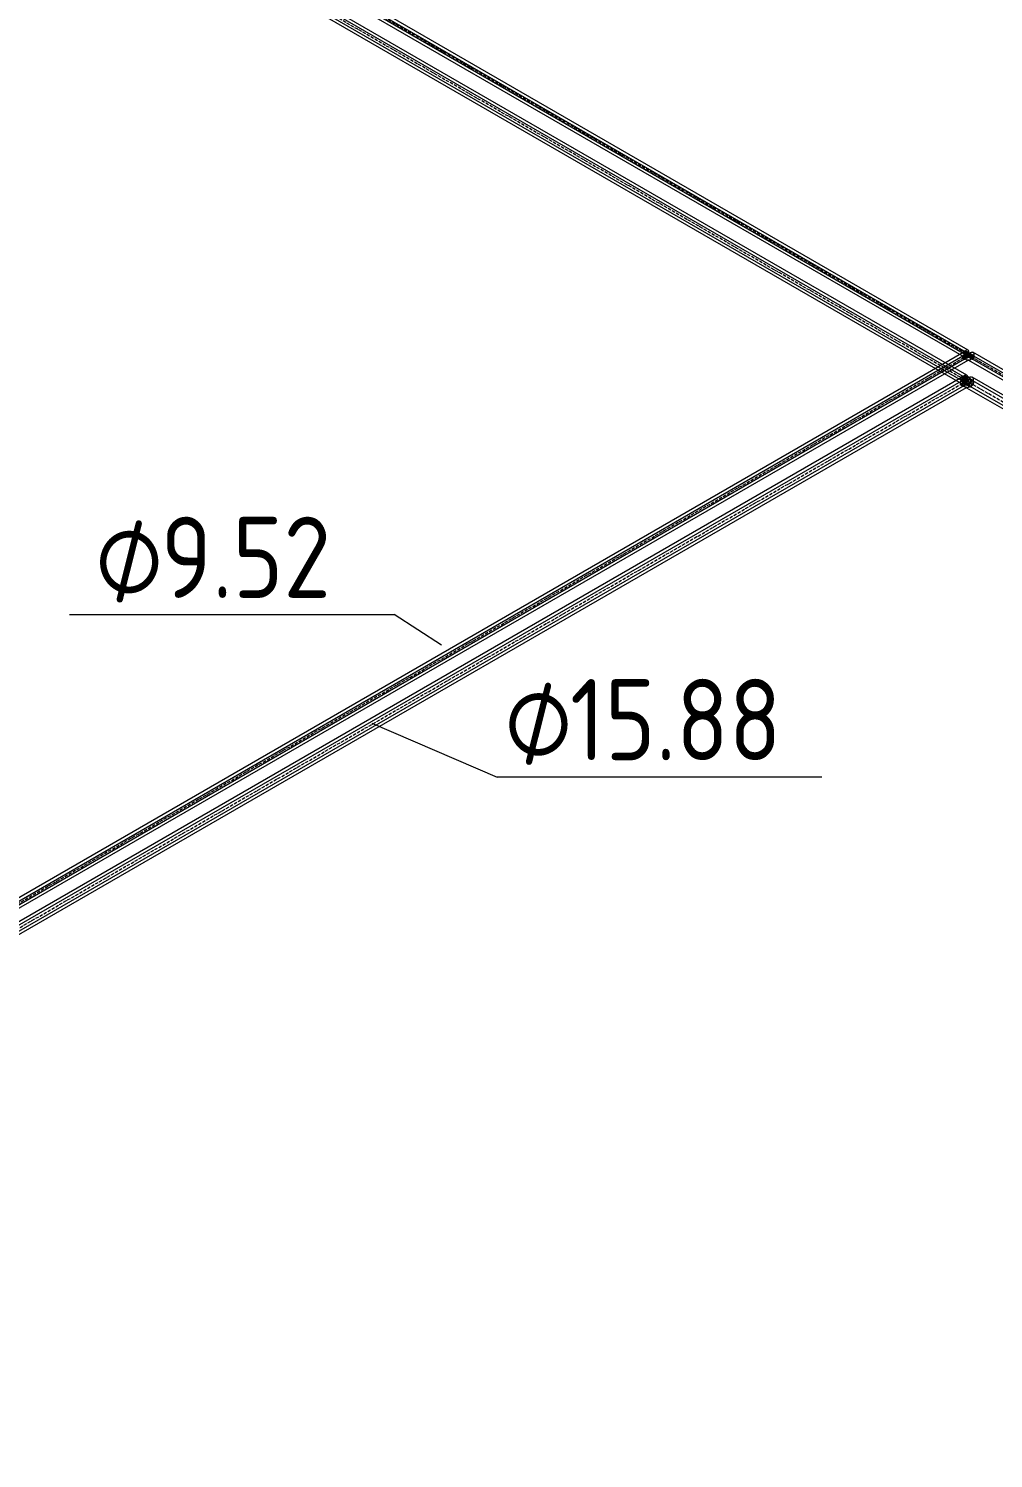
# Model space of a CAD drawing. Header units: millimetres. Extents: x -88595 to 880822, y -1054509 to -148035.
# Drawn here: x 422784 to 425755, y -326042 to -321639 of the extents above; entities that cross this region are included whole.
import ezdxf

# ---------------------------------------------------------------- set-up
doc = ezdxf.new("R2010")
doc.units = ezdxf.units.MM
doc.linetypes.add('$12$ADSK_Осевая', pattern=[14, 10, -2, 0, -2])
for name, color, linetype, lineweight in [('Изоляция', 7, 'Continuous', 18), ('Марки', 7, 'Continuous', 20), ('Трубопровод', 7, 'Continuous', 18), ('Трубопроводы', 7, 'Continuous', 18)]:
    doc.layers.add(name, color=color, linetype=linetype, lineweight=lineweight)
doc.styles.add('$10$GOST Common', font='GOST_Common.ttf', dxfattribs={"width": 0.9, "height": 250})
doc.styles.add('$6$GOST Common_1', font='GOST_Common.ttf', dxfattribs={"width": 0.9, "height": 250})

# ---------------------------------------------------------------- blocks, each defined once
blk = doc.blocks.new('$0$ADSK_МедьПайка_Тройник - Тройник медный-3266784-В_ОВ3_3')
at = {"layer": 'Трубопроводы', "color": 190, "true_color": 0x8000ff}
for p, q in [((-14388.6, 8020.2), (-14395.7, 8016.1)), ((-14389.9, 8018.3), (-14395.2, 8015.2)), ((-14394.9, 8023.8), (-14389.6, 8020.8)), ((-14394.4, 8024.7), (-14389.1, 8021.6)), ((-14385.9, 8027.1), (-14391.2, 8030.2)), ((-14385.4, 8028), (-14390.7, 8031)), ((-14390.3, 8021.7), (-14389.6, 8019.6)), ((-14389.1, 8021.6), (-14387.3, 8020.6)), ((-14381.5, 8024.3), (-14388.6, 8020.2)), ((-14388.6, 8018.4), (-14374.5, 8010.2)), ((-14384.4, 8028.5), (-14386.6, 8028.1)), ((-14384.1, 8026.1), (-14385.9, 8027.1)), ((-14368.7, 8020.2), (-14382.8, 8028.3)), ((-14382.8, 8010.2), (-14375.8, 8014.3)), ((-14367.4, 8018.3), (-14369.2, 8019.3)), ((-14366.9, 8019.1), (-14368.7, 8020.2)), ((-14362.1, 8015.2), (-14367.4, 8018.3)), ((-14361.6, 8016.1), (-14366.9, 8019.1)), ((-14390.4, 8007), (-14385.1, 8010)), ((-14389.9, 8006.1), (-14382.8, 8010.2)), ((-14374.5, 8010.2), (-14372.7, 8009.2)), ((-14374, 8011.1), (-14372.2, 8010)), ((-14372.7, 8009.2), (-14367.4, 8006.1)), ((-14372.2, 8010), (-14366.9, 8007))]:
    blk.add_line(p, q, dxfattribs=at)
for points in [[(-14388.7, 8008.8, 0), (-14388.9, 8010.1, 0), (-14389.3, 8011.4, 0), (-14389.9, 8012.8, 0), (-14390.8, 8014, 0), (-14391.7, 8015, 0), (-14392.8, 8015.8, 0), (-14393.8, 8016.2, 0), (-14394.8, 8016.3, 0), (-14395.7, 8016.1, 0), (-14396.3, 8015.5, 0), (-14396.7, 8014.6, 0), (-14396.9, 8013.5, 0)], [(-14396.2, 8013, 0), (-14396, 8014, 0), (-14395.7, 8014.7, 0), (-14395.2, 8015.2, 0), (-14394.5, 8015.4, 0), (-14393.7, 8015.4, 0), (-14392.8, 8015, 0), (-14391.9, 8014.4, 0), (-14391.1, 8013.5, 0), (-14390.4, 8012.5, 0), (-14389.9, 8011.4, 0), (-14389.5, 8010.2, 0), (-14389.4, 8009.2, 0)], [(-14395.7, 8025.7, 0), (-14395.6, 8026.7, 0), (-14395.3, 8027.7, 0), (-14394.9, 8028.6, 0), (-14394.3, 8029.5, 0), (-14393.6, 8030.3, 0), (-14392.8, 8030.8, 0), (-14392, 8031.2, 0), (-14391.3, 8031.2, 0), (-14390.7, 8031, 0), (-14390.2, 8030.6, 0), (-14389.9, 8030, 0), (-14389.8, 8029.1, 0)], [(-14389.8, 8029.1, 0), (-14389.9, 8028.2, 0), (-14390.2, 8027.2, 0), (-14390.7, 8026.2, 0), (-14391.3, 8025.3, 0), (-14392, 8024.6, 0), (-14392.8, 8024, 0), (-14393.6, 8023.7, 0), (-14394.3, 8023.6, 0), (-14394.9, 8023.8, 0), (-14395.3, 8024.3, 0), (-14395.6, 8024.9, 0), (-14395.7, 8025.7, 0)], [(-14390.5, 8028.7, 0), (-14390.6, 8029.4, 0), (-14390.8, 8029.9, 0), (-14391.2, 8030.2, 0), (-14391.7, 8030.3, 0), (-14392.2, 8030.3, 0), (-14392.8, 8030, 0), (-14393.4, 8029.6, 0), (-14393.9, 8029, 0), (-14394.4, 8028.4, 0), (-14394.7, 8027.6, 0), (-14395, 8026.9, 0), (-14395, 8026.1, 0)], [(-14395, 8026.1, 0), (-14395, 8025.5, 0), (-14394.7, 8025, 0), (-14394.4, 8024.7, 0), (-14393.9, 8024.5, 0), (-14393.4, 8024.6, 0), (-14392.8, 8024.8, 0), (-14392.2, 8025.3, 0), (-14391.7, 8025.8, 0), (-14391.2, 8026.5, 0), (-14390.8, 8027.3, 0), (-14390.6, 8028, 0), (-14390.5, 8028.7, 0)], [(-14384.1, 8012.2, 0), (-14384.2, 8013.3, 0), (-14384.6, 8014.4, 0), (-14385.1, 8015.5, 0), (-14385.8, 8016.6, 0), (-14386.6, 8017.4, 0), (-14387.5, 8018.1, 0), (-14388.4, 8018.4, 0), (-14389.2, 8018.5, 0), (-14389.9, 8018.3, 0), (-14390.4, 8017.8, 0), (-14390.7, 8017.1, 0), (-14390.9, 8016.1, 0)], [(-14390.9, 8016.1, 0), (-14390.7, 8015, 0), (-14390.4, 8013.9, 0), (-14389.9, 8012.8, 0), (-14389.2, 8011.8, 0), (-14388.4, 8010.9, 0), (-14387.5, 8010.3, 0), (-14386.6, 8009.9, 0), (-14385.8, 8009.8, 0), (-14385.1, 8010, 0), (-14384.6, 8010.5, 0), (-14384.2, 8011.3, 0), (-14384.1, 8012.2, 0)], [(-14384.5, 8026.1, 0), (-14384.7, 8027.1, 0), (-14385.2, 8027.9, 0), (-14386, 8028.2, 0), (-14387, 8028, 0), (-14388, 8027.4, 0), (-14389, 8026.5, 0), (-14389.7, 8025.3, 0), (-14390.3, 8023.9, 0), (-14390.4, 8022.7, 0)], [(-14390.4, 8022.7, 0), (-14390.3, 8021.6, 0), (-14389.7, 8020.9, 0), (-14389, 8020.6, 0), (-14388, 8020.7, 0), (-14387, 8021.3, 0), (-14386, 8022.3, 0), (-14385.2, 8023.5, 0), (-14384.7, 8024.8, 0), (-14384.5, 8026.1, 0)], [(-14389.8, 8021, 0), (-14389.6, 8022.3, 0), (-14389.2, 8023.7, 0), (-14388.6, 8025, 0), (-14387.8, 8026.2, 0), (-14386.8, 8027.3, 0), (-14385.7, 8028, 0), (-14384.7, 8028.5, 0), (-14383.7, 8028.6, 0), (-14382.8, 8028.3, 0), (-14382.2, 8027.7, 0), (-14381.8, 8026.8, 0), (-14381.7, 8025.7, 0)], [(-14381.7, 8025.7, 0), (-14381.8, 8026.8, 0), (-14382.2, 8027.7, 0), (-14382.8, 8028.3, 0), (-14383.7, 8028.6, 0), (-14384.7, 8028.5, 0), (-14385.7, 8028, 0), (-14386.8, 8027.3, 0), (-14387.8, 8026.2, 0), (-14388.6, 8025, 0), (-14389.2, 8023.7, 0), (-14389.6, 8022.3, 0), (-14389.8, 8021, 0)], [(-14381.7, 8025.7, 0), (-14381.8, 8024.4, 0), (-14382.2, 8023, 0), (-14382.8, 8021.7, 0), (-14383.7, 8020.5, 0), (-14384.7, 8019.4, 0), (-14385.7, 8018.7, 0), (-14386.8, 8018.2, 0), (-14387.8, 8018.1, 0), (-14388.6, 8018.4, 0), (-14389.2, 8019, 0), (-14389.6, 8019.9, 0), (-14389.8, 8021, 0)], [(-14389.8, 8021, 0), (-14389.6, 8019.9, 0), (-14389.2, 8019, 0), (-14388.6, 8018.4, 0), (-14387.8, 8018.1, 0), (-14386.8, 8018.2, 0), (-14385.7, 8018.7, 0), (-14384.7, 8019.4, 0), (-14383.7, 8020.5, 0), (-14382.8, 8021.7, 0), (-14382.2, 8023, 0), (-14381.8, 8024.4, 0), (-14381.7, 8025.7, 0)], [(-14389.8, 8017.5, 0), (-14389.6, 8018.7, 0), (-14389.2, 8019.6, 0), (-14388.6, 8020.2, 0), (-14387.8, 8020.4, 0), (-14386.8, 8020.3, 0), (-14385.7, 8019.9, 0), (-14384.7, 8019.1, 0), (-14383.7, 8018.1, 0), (-14382.8, 8016.8, 0), (-14382.2, 8015.5, 0), (-14381.8, 8014.1, 0), (-14381.7, 8012.8, 0)], [(-14381.7, 8012.8, 0), (-14381.8, 8014.1, 0), (-14382.2, 8015.5, 0), (-14382.8, 8016.8, 0), (-14383.7, 8018.1, 0), (-14384.7, 8019.1, 0), (-14385.7, 8019.9, 0), (-14386.8, 8020.3, 0), (-14387.8, 8020.4, 0), (-14388.6, 8020.2, 0), (-14389.2, 8019.6, 0), (-14389.6, 8018.7, 0), (-14389.8, 8017.5, 0)], [(-14381.7, 8012.8, 0), (-14381.8, 8011.7, 0), (-14382.2, 8010.8, 0), (-14382.8, 8010.2, 0), (-14383.7, 8009.9, 0), (-14384.7, 8010, 0), (-14385.7, 8010.5, 0), (-14386.8, 8011.3, 0), (-14387.8, 8012.3, 0), (-14388.6, 8013.5, 0), (-14389.2, 8014.9, 0), (-14389.6, 8016.2, 0), (-14389.8, 8017.5, 0)], [(-14389.8, 8017.5, 0), (-14389.6, 8016.2, 0), (-14389.2, 8014.9, 0), (-14388.6, 8013.5, 0), (-14387.8, 8012.3, 0), (-14386.8, 8011.3, 0), (-14385.7, 8010.5, 0), (-14384.7, 8010, 0), (-14383.7, 8009.9, 0), (-14382.8, 8010.2, 0), (-14382.2, 8010.8, 0), (-14381.8, 8011.7, 0), (-14381.7, 8012.8, 0)], [(-14388, 8022.1, 0), (-14387.9, 8022.8, 0), (-14387.7, 8023.5, 0), (-14387.3, 8024.3, 0), (-14386.8, 8025, 0), (-14386.3, 8025.5, 0), (-14385.7, 8025.9, 0), (-14385.1, 8026.2, 0), (-14384.6, 8026.2, 0), (-14384.1, 8026.1, 0), (-14383.8, 8025.8, 0), (-14383.6, 8025.3, 0), (-14383.5, 8024.7, 0)], [(-14383.5, 8024.7, 0), (-14383.6, 8023.9, 0), (-14383.8, 8023.2, 0), (-14384.1, 8022.4, 0), (-14384.6, 8021.8, 0), (-14385.1, 8021.2, 0), (-14385.7, 8020.8, 0), (-14386.3, 8020.5, 0), (-14386.8, 8020.5, 0), (-14387.3, 8020.6, 0), (-14387.7, 8020.9, 0), (-14387.9, 8021.4, 0), (-14388, 8022.1, 0)], [(-14372.3, 8019.3, 0), (-14372.3, 8019.5, 0), (-14372.3, 8019.7, 0), (-14372.3, 8020, 0), (-14372.4, 8020.2, 0), (-14372.4, 8020.5, 0), (-14372.5, 8020.8, 0), (-14372.6, 8021, 0), (-14372.6, 8021.3, 0), (-14372.8, 8021.6, 0), (-14372.9, 8021.9, 0), (-14373, 8022.3, 0), (-14373.2, 8022.6, 0), (-14373.4, 8022.9, 0), (-14373.7, 8023.2, 0), (-14373.9, 8023.5, 0), (-14374.2, 8023.8, 0), (-14374.5, 8024.1, 0), (-14374.9, 8024.4, 0), (-14375.2, 8024.6, 0), (-14375.6, 8024.8, 0), (-14376, 8025, 0), (-14376.4, 8025.2, 0), (-14376.8, 8025.4, 0), (-14377.2, 8025.5, 0), (-14377.6, 8025.5, 0), (-14378, 8025.6, 0), (-14378.4, 8025.6, 0), (-14378.8, 8025.6, 0), (-14379.1, 8025.6, 0), (-14379.5, 8025.6, 0), (-14379.8, 8025.5, 0), (-14380.1, 8025.5, 0), (-14380.4, 8025.4, 0), (-14380.6, 8025.3, 0), (-14380.9, 8025.2, 0), (-14381.1, 8025.1, 0), (-14381.4, 8025, 0), (-14381.6, 8024.9, 0), (-14381.8, 8024.8, 0), (-14382, 8024.7, 0), (-14382.1, 8024.6, 0), (-14382.3, 8024.5, 0), (-14382.5, 8024.3, 0), (-14382.6, 8024.2, 0), (-14382.8, 8024.1, 0), (-14382.9, 8024, 0), (-14383, 8023.9, 0), (-14383.1, 8023.8, 0), (-14383.2, 8023.6, 0), (-14383.4, 8023.5, 0), (-14383.5, 8023.4, 0), (-14383.6, 8023.3, 0), (-14383.7, 8023.2, 0), (-14383.8, 8023.1, 0), (-14383.8, 8022.9, 0), (-14383.9, 8022.8, 0), (-14384, 8022.7, 0), (-14384.1, 8022.6, 0), (-14384.2, 8022.4, 0), (-14384.2, 8022.3, 0), (-14384.3, 8022.2, 0), (-14384.4, 8022, 0), (-14384.4, 8021.9, 0), (-14384.5, 8021.8, 0), (-14384.5, 8021.6, 0), (-14384.6, 8021.5, 0), (-14384.7, 8021.3, 0), (-14384.7, 8021.2, 0), (-14384.7, 8021, 0), (-14384.8, 8020.9, 0), (-14384.8, 8020.7, 0), (-14384.9, 8020.5, 0), (-14384.9, 8020.4, 0), (-14384.9, 8020.2, 0), (-14385, 8020, 0), (-14385, 8019.8, 0), (-14385, 8019.6, 0), (-14385, 8019.4, 0), (-14385, 8019.3, 0)], [(-14372.3, 8019.3, 0), (-14372.3, 8019.1, 0), (-14372.3, 8018.8, 0), (-14372.3, 8018.6, 0), (-14372.4, 8018.5, 0), (-14372.4, 8018.3, 0), (-14372.4, 8018.1, 0), (-14372.4, 8017.9, 0), (-14372.5, 8017.8, 0), (-14372.5, 8017.6, 0), (-14372.6, 8017.4, 0), (-14372.6, 8017.3, 0), (-14372.7, 8017.1, 0), (-14372.7, 8017, 0), (-14372.8, 8016.8, 0), (-14372.8, 8016.7, 0), (-14372.9, 8016.6, 0), (-14373, 8016.4, 0), (-14373, 8016.3, 0), (-14373.1, 8016.2, 0), (-14373.2, 8016.1, 0), (-14373.3, 8015.9, 0), (-14373.3, 8015.8, 0), (-14373.4, 8015.7, 0), (-14373.5, 8015.6, 0), (-14373.6, 8015.4, 0), (-14373.7, 8015.3, 0), (-14373.8, 8015.2, 0), (-14373.9, 8015.1, 0), (-14374, 8015, 0), (-14374.1, 8014.8, 0), (-14374.2, 8014.7, 0), (-14374.3, 8014.6, 0), (-14374.5, 8014.5, 0), (-14374.6, 8014.4, 0), (-14374.8, 8014.3, 0), (-14374.9, 8014.1, 0), (-14375.1, 8014, 0), (-14375.2, 8013.9, 0), (-14375.4, 8013.8, 0), (-14375.6, 8013.7, 0), (-14375.8, 8013.6, 0), (-14376, 8013.5, 0), (-14376.3, 8013.4, 0), (-14376.5, 8013.3, 0), (-14376.8, 8013.2, 0), (-14377.1, 8013.1, 0), (-14377.4, 8013.1, 0), (-14377.7, 8013, 0), (-14378, 8013, 0), (-14378.3, 8012.9, 0), (-14378.7, 8012.9, 0), (-14379.1, 8012.9, 0), (-14379.5, 8013, 0), (-14379.9, 8013, 0), (-14380.3, 8013.1, 0), (-14380.7, 8013.3, 0), (-14381.1, 8013.4, 0), (-14381.5, 8013.6, 0), (-14381.9, 8013.8, 0), (-14382.2, 8014, 0), (-14382.6, 8014.3, 0), (-14382.9, 8014.6, 0), (-14383.2, 8014.9, 0), (-14383.5, 8015.2, 0), (-14383.7, 8015.5, 0), (-14384, 8015.8, 0), (-14384.2, 8016.1, 0), (-14384.3, 8016.4, 0), (-14384.5, 8016.7, 0), (-14384.6, 8017, 0), (-14384.7, 8017.3, 0), (-14384.8, 8017.6, 0), (-14384.9, 8017.9, 0), (-14384.9, 8018.2, 0), (-14384.9, 8018.4, 0), (-14385, 8018.7, 0), (-14385, 8018.9, 0), (-14385, 8019.2, 0), (-14385, 8019.3, 0)], [(-14382.7, 8021.6, 0), (-14382.6, 8022.8, 0), (-14382.2, 8023.7, 0), (-14381.5, 8024.3, 0), (-14380.7, 8024.5, 0), (-14379.7, 8024.4, 0), (-14378.6, 8024, 0), (-14377.6, 8023.2, 0), (-14376.6, 8022.2, 0), (-14375.8, 8020.9, 0), (-14375.1, 8019.6, 0), (-14374.7, 8018.2, 0), (-14374.6, 8016.9, 0)], [(-14374.6, 8016.9, 0), (-14374.7, 8015.8, 0), (-14375.1, 8014.9, 0), (-14375.8, 8014.3, 0), (-14376.6, 8014, 0), (-14377.6, 8014.1, 0), (-14378.6, 8014.6, 0), (-14379.7, 8015.3, 0), (-14380.7, 8016.4, 0), (-14381.5, 8017.6, 0), (-14382.2, 8019, 0), (-14382.6, 8020.3, 0), (-14382.7, 8021.6, 0)], [(-14367.5, 8017.5, 0), (-14367.7, 8018.7, 0), (-14368.1, 8019.6, 0), (-14368.7, 8020.2, 0), (-14369.5, 8020.4, 0), (-14370.5, 8020.3, 0), (-14371.6, 8019.9, 0), (-14372.6, 8019.1, 0), (-14373.6, 8018.1, 0), (-14374.5, 8016.8, 0), (-14375.1, 8015.5, 0), (-14375.5, 8014.1, 0), (-14375.6, 8012.8, 0)], [(-14375.6, 8012.8, 0), (-14375.5, 8014.1, 0), (-14375.1, 8015.5, 0), (-14374.5, 8016.8, 0), (-14373.6, 8018.1, 0), (-14372.6, 8019.1, 0), (-14371.6, 8019.9, 0), (-14370.5, 8020.3, 0), (-14369.5, 8020.4, 0), (-14368.7, 8020.2, 0), (-14368.1, 8019.6, 0), (-14367.7, 8018.7, 0), (-14367.5, 8017.5, 0)], [(-14375.6, 8012.8, 0), (-14375.5, 8011.7, 0), (-14375.1, 8010.8, 0), (-14374.5, 8010.2, 0), (-14373.6, 8009.9, 0), (-14372.6, 8010, 0), (-14371.6, 8010.5, 0), (-14370.5, 8011.3, 0), (-14369.5, 8012.3, 0), (-14368.7, 8013.5, 0), (-14368.1, 8014.9, 0), (-14367.7, 8016.2, 0), (-14367.5, 8017.5, 0)], [(-14367.5, 8017.5, 0), (-14367.7, 8016.2, 0), (-14368.1, 8014.9, 0), (-14368.7, 8013.5, 0), (-14369.5, 8012.3, 0), (-14370.5, 8011.3, 0), (-14371.6, 8010.5, 0), (-14372.6, 8010, 0), (-14373.6, 8009.9, 0), (-14374.5, 8010.2, 0), (-14375.1, 8010.8, 0), (-14375.5, 8011.7, 0), (-14375.6, 8012.8, 0)], [(-14368.2, 8017.1, 0), (-14368.3, 8018.1, 0), (-14368.7, 8018.8, 0), (-14369.2, 8019.3, 0), (-14369.9, 8019.5, 0), (-14370.7, 8019.4, 0), (-14371.6, 8019.1, 0), (-14372.4, 8018.4, 0), (-14373.3, 8017.6, 0), (-14374, 8016.6, 0), (-14374.5, 8015.4, 0), (-14374.8, 8014.3, 0), (-14374.9, 8013.2, 0)], [(-14374.9, 8013.2, 0), (-14374.8, 8012.3, 0), (-14374.5, 8011.6, 0), (-14374, 8011.1, 0), (-14373.3, 8010.9, 0), (-14372.4, 8010.9, 0), (-14371.6, 8011.3, 0), (-14370.7, 8011.9, 0), (-14369.9, 8012.8, 0), (-14369.2, 8013.8, 0), (-14368.7, 8014.9, 0), (-14368.3, 8016.1, 0), (-14368.2, 8017.1, 0)], [(-14360.4, 8013.5, 0), (-14360.6, 8014.6, 0), (-14361, 8015.5, 0), (-14361.6, 8016.1, 0), (-14362.5, 8016.3, 0), (-14363.5, 8016.2, 0), (-14364.5, 8015.8, 0), (-14365.6, 8015, 0), (-14366.5, 8014, 0), (-14367.4, 8012.8, 0), (-14368, 8011.4, 0), (-14368.4, 8010.1, 0), (-14368.6, 8008.8, 0)], [(-14367.9, 8009.2, 0), (-14367.8, 8010.2, 0), (-14367.4, 8011.4, 0), (-14366.9, 8012.5, 0), (-14366.2, 8013.5, 0), (-14365.4, 8014.4, 0), (-14364.5, 8015, 0), (-14363.6, 8015.4, 0), (-14362.8, 8015.4, 0), (-14362.1, 8015.2, 0), (-14361.6, 8014.7, 0), (-14361.3, 8014, 0), (-14361.1, 8013, 0)], [(-14396.9, 8013.5, 0), (-14396.7, 8012.2, 0), (-14396.3, 8010.8, 0), (-14395.7, 8009.4, 0), (-14394.8, 8008.2, 0), (-14393.8, 8007.2, 0), (-14392.8, 8006.4, 0), (-14391.7, 8006, 0), (-14390.8, 8005.9, 0), (-14389.9, 8006.1, 0), (-14389.3, 8006.7, 0), (-14388.9, 8007.6, 0), (-14388.7, 8008.8, 0)], [(-14389.4, 8009.2, 0), (-14389.5, 8008.2, 0), (-14389.9, 8007.5, 0), (-14390.4, 8007, 0), (-14391.1, 8006.8, 0), (-14391.9, 8006.8, 0), (-14392.8, 8007.2, 0), (-14393.7, 8007.9, 0), (-14394.5, 8008.7, 0), (-14395.2, 8009.7, 0), (-14395.7, 8010.8, 0), (-14396, 8012, 0), (-14396.2, 8013, 0)], [(-14368.6, 8008.8, 0), (-14368.4, 8007.6, 0), (-14368, 8006.7, 0), (-14367.4, 8006.1, 0), (-14366.5, 8005.9, 0), (-14365.6, 8006, 0), (-14364.5, 8006.4, 0), (-14363.5, 8007.2, 0), (-14362.5, 8008.2, 0), (-14361.6, 8009.4, 0), (-14361, 8010.8, 0), (-14360.6, 8012.2, 0), (-14360.4, 8013.5, 0)], [(-14361.1, 8013, 0), (-14361.3, 8012, 0), (-14361.6, 8010.8, 0), (-14362.1, 8009.7, 0), (-14362.8, 8008.7, 0), (-14363.6, 8007.9, 0), (-14364.5, 8007.2, 0), (-14365.4, 8006.8, 0), (-14366.2, 8006.8, 0), (-14366.9, 8007, 0), (-14367.4, 8007.5, 0), (-14367.8, 8008.2, 0), (-14367.9, 8009.2, 0)]]:
    blk.add_polyline3d(points, dxfattribs=at)
blk = doc.blocks.new('$0$ADSK_МедьПайка_Тройник - Тройник медный-3266798-В_ОВ3_3')
at = {"layer": 'Трубопроводы', "color": 134, "true_color": 0x00a6a6}
for p, q in [((-14395.2, 7942.7), (-14402.3, 7938.6)), ((-14396.5, 7940.8), (-14401.8, 7937.8)), ((-14401.5, 7940.8), (-14396.2, 7937.8)), ((-14401, 7941.7), (-14395.7, 7938.6)), ((-14397.4, 7943.2), (-14397.8, 7941.8)), ((-14396, 7934), (-14381.9, 7925.9)), ((-14395.7, 7938.6), (-14393.9, 7937.6)), ((-14388.2, 7946.8), (-14395.2, 7942.7)), ((-14389.4, 7949.6), (-14394.7, 7952.7)), ((-14388.9, 7950.5), (-14394.2, 7953.6)), ((-14393.2, 7949.9), (-14394.2, 7948.8)), ((-14393.9, 7924), (-14388.6, 7927.1)), ((-14393.4, 7923.1), (-14386.3, 7927.2)), ((-14387.6, 7948.6), (-14389.4, 7949.6)), ((-14386.3, 7927.2), (-14379.2, 7931.3)), ((-14371.4, 7944.1), (-14385.5, 7952.2)), ((-14381.9, 7925.9), (-14380.1, 7924.8)), ((-14381.4, 7926.7), (-14379.6, 7925.7)), ((-14370.1, 7942.2), (-14371.9, 7943.2)), ((-14369.6, 7943), (-14371.4, 7944.1)), ((-14364.8, 7939.1), (-14370.1, 7942.2)), ((-14364.3, 7940), (-14369.6, 7943)), ((-14380.1, 7924.8), (-14374.8, 7921.8)), ((-14379.6, 7925.7), (-14374.3, 7922.6))]:
    blk.add_line(p, q, dxfattribs=at)
for points in [[(-14391.5, 7927.2, 0), (-14391.7, 7929.2, 0), (-14392.4, 7931.4, 0), (-14393.4, 7933.5, 0), (-14394.7, 7935.4, 0), (-14396.2, 7937, 0), (-14397.8, 7938.2, 0), (-14399.5, 7938.9, 0), (-14401, 7939, 0), (-14402.3, 7938.6, 0), (-14403.3, 7937.7, 0), (-14403.9, 7936.3, 0), (-14404.1, 7934.5, 0)], [(-14404.1, 7934.5, 0), (-14403.9, 7932.5, 0), (-14403.3, 7930.4, 0), (-14402.3, 7928.3, 0), (-14401, 7926.4, 0), (-14399.5, 7924.8, 0), (-14397.8, 7923.6, 0), (-14396.2, 7922.9, 0), (-14394.7, 7922.7, 0), (-14393.4, 7923.1, 0), (-14392.4, 7924.1, 0), (-14391.7, 7925.5, 0), (-14391.5, 7927.2, 0)], [(-14403.4, 7934.1, 0), (-14403.3, 7935.7, 0), (-14402.7, 7936.9, 0), (-14401.8, 7937.8, 0), (-14400.6, 7938.1, 0), (-14399.3, 7938, 0), (-14397.8, 7937.4, 0), (-14396.4, 7936.3, 0), (-14395, 7934.9, 0), (-14393.9, 7933.2, 0), (-14393, 7931.3, 0), (-14392.4, 7929.4, 0), (-14392.2, 7927.6, 0)], [(-14392.2, 7927.6, 0), (-14392.4, 7926.1, 0), (-14393, 7924.8, 0), (-14393.9, 7924, 0), (-14395, 7923.6, 0), (-14396.4, 7923.8, 0), (-14397.8, 7924.4, 0), (-14399.3, 7925.5, 0), (-14400.6, 7926.9, 0), (-14401.8, 7928.6, 0), (-14402.7, 7930.4, 0), (-14403.3, 7932.3, 0), (-14403.4, 7934.1, 0)], [(-14403, 7944.2, 0), (-14402.8, 7945.9, 0), (-14402.3, 7947.6, 0), (-14401.5, 7949.3, 0), (-14400.4, 7950.9, 0), (-14399.2, 7952.2, 0), (-14397.8, 7953.2, 0), (-14396.5, 7953.8, 0), (-14395.2, 7953.9, 0), (-14394.2, 7953.6, 0), (-14393.3, 7952.8, 0), (-14392.8, 7951.7, 0), (-14392.6, 7950.2, 0)], [(-14392.6, 7950.2, 0), (-14392.8, 7948.5, 0), (-14393.3, 7946.8, 0), (-14394.2, 7945.1, 0), (-14395.2, 7943.5, 0), (-14396.5, 7942.2, 0), (-14397.8, 7941.2, 0), (-14399.2, 7940.6, 0), (-14400.4, 7940.5, 0), (-14401.5, 7940.8, 0), (-14402.3, 7941.6, 0), (-14402.8, 7942.8, 0), (-14403, 7944.2, 0)], [(-14393.3, 7949.8, 0), (-14393.5, 7951.1, 0), (-14393.9, 7952, 0), (-14394.7, 7952.7, 0), (-14395.6, 7953, 0), (-14396.7, 7952.9, 0), (-14397.8, 7952.4, 0), (-14399, 7951.5, 0), (-14400.1, 7950.4, 0), (-14401, 7949, 0), (-14401.7, 7947.6, 0), (-14402.2, 7946, 0), (-14402.3, 7944.6, 0)], [(-14402.3, 7944.6, 0), (-14402.2, 7943.4, 0), (-14401.7, 7942.4, 0), (-14401, 7941.7, 0), (-14400.1, 7941.4, 0), (-14399, 7941.5, 0), (-14397.8, 7942, 0), (-14396.7, 7942.9, 0), (-14395.6, 7944, 0), (-14394.7, 7945.4, 0), (-14393.9, 7946.9, 0), (-14393.5, 7948.4, 0), (-14393.3, 7949.8, 0)], [(-14398.2, 7938.8, 0), (-14397.9, 7941.2, 0), (-14397.2, 7943.7, 0), (-14396, 7946.2, 0), (-14394.5, 7948.4, 0), (-14392.7, 7950.3, 0), (-14390.8, 7951.7, 0), (-14388.8, 7952.5, 0), (-14387, 7952.7, 0), (-14385.5, 7952.2, 0), (-14384.3, 7951.1, 0), (-14383.6, 7949.5, 0), (-14383.3, 7947.4, 0)], [(-14383.3, 7947.4, 0), (-14383.6, 7949.5, 0), (-14384.3, 7951.1, 0), (-14385.5, 7952.2, 0), (-14387, 7952.7, 0), (-14388.8, 7952.5, 0), (-14390.8, 7951.7, 0), (-14392.7, 7950.3, 0), (-14394.5, 7948.4, 0), (-14396, 7946.2, 0), (-14397.2, 7943.7, 0), (-14397.9, 7941.2, 0), (-14398.2, 7938.8, 0)], [(-14383.3, 7947.4, 0), (-14383.6, 7945, 0), (-14384.3, 7942.5, 0), (-14385.5, 7940.1, 0), (-14387, 7937.8, 0), (-14388.8, 7935.9, 0), (-14390.8, 7934.5, 0), (-14392.7, 7933.7, 0), (-14394.5, 7933.5, 0), (-14396, 7934, 0), (-14397.2, 7935.1, 0), (-14397.9, 7936.8, 0), (-14398.2, 7938.8, 0)], [(-14398.2, 7938.8, 0), (-14397.9, 7936.8, 0), (-14397.2, 7935.1, 0), (-14396, 7934, 0), (-14394.5, 7933.5, 0), (-14392.7, 7933.7, 0), (-14390.8, 7934.5, 0), (-14388.8, 7935.9, 0), (-14387, 7937.8, 0), (-14385.5, 7940.1, 0), (-14384.3, 7942.5, 0), (-14383.6, 7945, 0), (-14383.3, 7947.4, 0)], [(-14386.9, 7930.7, 0), (-14387.1, 7932.5, 0), (-14387.7, 7934.4, 0), (-14388.6, 7936.2, 0), (-14389.7, 7937.9, 0), (-14391.1, 7939.4, 0), (-14392.5, 7940.4, 0), (-14394, 7941, 0), (-14395.3, 7941.2, 0), (-14396.5, 7940.8, 0), (-14397.4, 7940, 0), (-14397.9, 7938.7, 0), (-14398.1, 7937.2, 0)], [(-14398.1, 7937.2, 0), (-14397.9, 7935.4, 0), (-14397.4, 7933.5, 0), (-14396.5, 7931.6, 0), (-14395.3, 7929.9, 0), (-14394, 7928.5, 0), (-14392.5, 7927.5, 0), (-14391.1, 7926.8, 0), (-14389.7, 7926.7, 0), (-14388.6, 7927.1, 0), (-14387.7, 7927.9, 0), (-14387.1, 7929.1, 0), (-14386.9, 7930.7, 0)], [(-14387.3, 7947.1, 0), (-14387.6, 7949, 0), (-14388.5, 7950.3, 0), (-14389.9, 7950.8, 0), (-14391.6, 7950.6, 0), (-14393.4, 7949.5, 0), (-14395.1, 7947.8, 0), (-14396.5, 7945.7, 0), (-14397.4, 7943.4, 0), (-14397.7, 7941.1, 0)], [(-14397.7, 7941.1, 0), (-14397.4, 7939.3, 0), (-14396.5, 7938, 0), (-14395.1, 7937.5, 0), (-14393.4, 7937.7, 0), (-14391.6, 7938.8, 0), (-14389.9, 7940.5, 0), (-14388.5, 7942.6, 0), (-14387.6, 7944.9, 0), (-14387.3, 7947.1, 0)], [(-14397.1, 7938.6, 0), (-14396.9, 7940.4, 0), (-14396.2, 7941.8, 0), (-14395.2, 7942.7, 0), (-14393.9, 7943.1, 0), (-14392.4, 7942.9, 0), (-14390.8, 7942.2, 0), (-14389.1, 7941.1, 0), (-14387.6, 7939.4, 0), (-14386.3, 7937.5, 0), (-14385.3, 7935.4, 0), (-14384.7, 7933.3, 0), (-14384.4, 7931.3, 0)], [(-14384.4, 7931.3, 0), (-14384.7, 7933.3, 0), (-14385.3, 7935.4, 0), (-14386.3, 7937.5, 0), (-14387.6, 7939.4, 0), (-14389.1, 7941.1, 0), (-14390.8, 7942.2, 0), (-14392.4, 7942.9, 0), (-14393.9, 7943.1, 0), (-14395.2, 7942.7, 0), (-14396.2, 7941.8, 0), (-14396.9, 7940.4, 0), (-14397.1, 7938.6, 0)], [(-14384.4, 7931.3, 0), (-14384.7, 7929.5, 0), (-14385.3, 7928.2, 0), (-14386.3, 7927.2, 0), (-14387.6, 7926.8, 0), (-14389.1, 7927, 0), (-14390.8, 7927.7, 0), (-14392.4, 7928.9, 0), (-14393.9, 7930.5, 0), (-14395.2, 7932.4, 0), (-14396.2, 7934.5, 0), (-14396.9, 7936.6, 0), (-14397.1, 7938.6, 0)], [(-14397.1, 7938.6, 0), (-14396.9, 7936.6, 0), (-14396.2, 7934.5, 0), (-14395.2, 7932.4, 0), (-14393.9, 7930.5, 0), (-14392.4, 7928.9, 0), (-14390.8, 7927.7, 0), (-14389.1, 7927, 0), (-14387.6, 7926.8, 0), (-14386.3, 7927.2, 0), (-14385.3, 7928.2, 0), (-14384.7, 7929.5, 0), (-14384.4, 7931.3, 0)], [(-14371, 7939, 0), (-14371, 7939.5, 0), (-14371, 7940, 0), (-14371.1, 7940.4, 0), (-14371.1, 7940.9, 0), (-14371.2, 7941.5, 0), (-14371.3, 7942, 0), (-14371.5, 7942.6, 0), (-14371.7, 7943.2, 0), (-14371.9, 7943.8, 0), (-14372.2, 7944.4, 0), (-14372.5, 7945, 0), (-14372.8, 7945.6, 0), (-14373.3, 7946.3, 0), (-14373.7, 7946.9, 0), (-14374.2, 7947.5, 0), (-14374.8, 7948.1, 0), (-14375.5, 7948.7, 0), (-14376.1, 7949.3, 0), (-14376.9, 7949.7, 0), (-14377.6, 7950.2, 0), (-14378.4, 7950.6, 0), (-14379.2, 7950.9, 0), (-14380, 7951.2, 0), (-14380.8, 7951.4, 0), (-14381.6, 7951.6, 0), (-14382.4, 7951.7, 0), (-14383.2, 7951.7, 0), (-14383.9, 7951.7, 0), (-14384.6, 7951.7, 0), (-14385.3, 7951.6, 0), (-14385.9, 7951.5, 0), (-14386.6, 7951.4, 0), (-14387.1, 7951.3, 0), (-14387.7, 7951.1, 0), (-14388.2, 7950.9, 0), (-14388.7, 7950.7, 0), (-14389.1, 7950.5, 0), (-14389.5, 7950.3, 0), (-14389.9, 7950.1, 0), (-14390.3, 7949.9, 0), (-14390.7, 7949.7, 0), (-14391, 7949.4, 0), (-14391.3, 7949.2, 0), (-14391.6, 7949, 0), (-14391.9, 7948.7, 0), (-14392.2, 7948.5, 0), (-14392.4, 7948.3, 0), (-14392.7, 7948, 0), (-14392.9, 7947.8, 0), (-14393.1, 7947.6, 0), (-14393.3, 7947.3, 0), (-14393.5, 7947.1, 0), (-14393.7, 7946.8, 0), (-14393.9, 7946.6, 0), (-14394.1, 7946.4, 0), (-14394.2, 7946.1, 0), (-14394.4, 7945.9, 0), (-14394.6, 7945.6, 0), (-14394.7, 7945.4, 0), (-14394.8, 7945.1, 0), (-14395, 7944.8, 0), (-14395.1, 7944.6, 0), (-14395.2, 7944.3, 0), (-14395.4, 7944, 0), (-14395.5, 7943.8, 0), (-14395.6, 7943.5, 0), (-14395.7, 7943.2, 0), (-14395.8, 7942.9, 0), (-14395.9, 7942.6, 0), (-14396, 7942.3, 0), (-14396.1, 7941.9, 0), (-14396.1, 7941.6, 0), (-14396.2, 7941.2, 0), (-14396.3, 7940.9, 0), (-14396.3, 7940.5, 0), (-14396.3, 7940.1, 0), (-14396.4, 7939.7, 0), (-14396.4, 7939.3, 0), (-14396.4, 7939, 0)], [(-14371, 7939, 0), (-14371, 7938.6, 0), (-14371, 7938.2, 0), (-14371, 7937.8, 0), (-14371.1, 7937.4, 0), (-14371.1, 7937, 0), (-14371.2, 7936.7, 0), (-14371.3, 7936.3, 0), (-14371.4, 7936, 0), (-14371.4, 7935.7, 0), (-14371.5, 7935.4, 0), (-14371.6, 7935.1, 0), (-14371.7, 7934.8, 0), (-14371.8, 7934.5, 0), (-14372, 7934.2, 0), (-14372.1, 7933.9, 0), (-14372.2, 7933.6, 0), (-14372.3, 7933.4, 0), (-14372.5, 7933.1, 0), (-14372.6, 7932.9, 0), (-14372.7, 7932.6, 0), (-14372.9, 7932.3, 0), (-14373.1, 7932.1, 0), (-14373.2, 7931.9, 0), (-14373.4, 7931.6, 0), (-14373.6, 7931.4, 0), (-14373.8, 7931.1, 0), (-14373.9, 7930.9, 0), (-14374.2, 7930.6, 0), (-14374.4, 7930.4, 0), (-14374.6, 7930.2, 0), (-14374.8, 7929.9, 0), (-14375.1, 7929.7, 0), (-14375.3, 7929.5, 0), (-14375.6, 7929.2, 0), (-14375.9, 7929, 0), (-14376.2, 7928.8, 0), (-14376.5, 7928.6, 0), (-14376.9, 7928.3, 0), (-14377.2, 7928.1, 0), (-14377.6, 7927.9, 0), (-14378, 7927.7, 0), (-14378.5, 7927.5, 0), (-14378.9, 7927.3, 0), (-14379.4, 7927.1, 0), (-14379.9, 7926.9, 0), (-14380.5, 7926.7, 0), (-14381.1, 7926.6, 0), (-14381.7, 7926.5, 0), (-14382.4, 7926.4, 0), (-14383.1, 7926.4, 0), (-14383.8, 7926.3, 0), (-14384.5, 7926.4, 0), (-14385.3, 7926.4, 0), (-14386.1, 7926.6, 0), (-14386.9, 7926.8, 0), (-14387.7, 7927, 0), (-14388.5, 7927.3, 0), (-14389.3, 7927.7, 0), (-14390.1, 7928.1, 0), (-14390.9, 7928.6, 0), (-14391.6, 7929.1, 0), (-14392.2, 7929.6, 0), (-14392.8, 7930.2, 0), (-14393.4, 7930.8, 0), (-14393.9, 7931.5, 0), (-14394.3, 7932.1, 0), (-14394.7, 7932.7, 0), (-14395, 7933.4, 0), (-14395.3, 7934, 0), (-14395.6, 7934.6, 0), (-14395.8, 7935.2, 0), (-14396, 7935.8, 0), (-14396.1, 7936.3, 0), (-14396.2, 7936.8, 0), (-14396.3, 7937.4, 0), (-14396.3, 7937.9, 0), (-14396.4, 7938.3, 0), (-14396.4, 7938.8, 0), (-14396.4, 7939, 0)], [(-14395.2, 7940.5, 0), (-14395.1, 7942, 0), (-14394.6, 7943.5, 0), (-14393.9, 7945, 0), (-14393, 7946.3, 0), (-14391.9, 7947.5, 0), (-14390.8, 7948.3, 0), (-14389.6, 7948.8, 0), (-14388.5, 7948.9, 0), (-14387.6, 7948.6, 0), (-14386.9, 7948, 0), (-14386.4, 7947, 0), (-14386.3, 7945.7, 0)], [(-14386.3, 7945.7, 0), (-14386.4, 7944.3, 0), (-14386.9, 7942.8, 0), (-14387.6, 7941.3, 0), (-14388.5, 7939.9, 0), (-14389.6, 7938.8, 0), (-14390.8, 7937.9, 0), (-14391.9, 7937.4, 0), (-14393, 7937.3, 0), (-14393.9, 7937.6, 0), (-14394.6, 7938.3, 0), (-14395.1, 7939.3, 0), (-14395.2, 7940.5, 0)], [(-14390, 7942.7, 0), (-14389.8, 7944.4, 0), (-14389.2, 7945.8, 0), (-14388.2, 7946.8, 0), (-14386.8, 7947.2, 0), (-14385.3, 7947, 0), (-14383.7, 7946.3, 0), (-14382.1, 7945.1, 0), (-14380.5, 7943.5, 0), (-14379.2, 7941.6, 0), (-14378.2, 7939.5, 0), (-14377.6, 7937.4, 0), (-14377.4, 7935.4, 0)], [(-14377.4, 7935.4, 0), (-14377.6, 7933.6, 0), (-14378.2, 7932.2, 0), (-14379.2, 7931.3, 0), (-14380.5, 7930.9, 0), (-14382.1, 7931.1, 0), (-14383.7, 7931.7, 0), (-14385.3, 7932.9, 0), (-14386.8, 7934.5, 0), (-14388.2, 7936.5, 0), (-14389.2, 7938.6, 0), (-14389.8, 7940.7, 0), (-14390, 7942.7, 0)], [(-14369.2, 7939.3, 0), (-14369.4, 7941.3, 0), (-14370.2, 7943, 0), (-14371.4, 7944.1, 0), (-14372.9, 7944.5, 0), (-14374.7, 7944.4, 0), (-14376.6, 7943.5, 0), (-14378.5, 7942.1, 0), (-14380.3, 7940.2, 0), (-14381.9, 7938, 0), (-14383.1, 7935.5, 0), (-14383.8, 7933, 0), (-14384.1, 7930.7, 0)], [(-14384.1, 7930.7, 0), (-14383.8, 7933, 0), (-14383.1, 7935.5, 0), (-14381.9, 7938, 0), (-14380.3, 7940.2, 0), (-14378.5, 7942.1, 0), (-14376.6, 7943.5, 0), (-14374.7, 7944.4, 0), (-14372.9, 7944.5, 0), (-14371.4, 7944.1, 0), (-14370.2, 7943, 0), (-14369.4, 7941.3, 0), (-14369.2, 7939.3, 0)], [(-14384.1, 7930.7, 0), (-14383.8, 7928.6, 0), (-14383.1, 7926.9, 0), (-14381.9, 7925.9, 0), (-14380.3, 7925.4, 0), (-14378.5, 7925.6, 0), (-14376.6, 7926.4, 0), (-14374.7, 7927.8, 0), (-14372.9, 7929.7, 0), (-14371.4, 7931.9, 0), (-14370.2, 7934.4, 0), (-14369.4, 7936.9, 0), (-14369.2, 7939.3, 0)], [(-14369.2, 7939.3, 0), (-14369.4, 7936.9, 0), (-14370.2, 7934.4, 0), (-14371.4, 7931.9, 0), (-14372.9, 7929.7, 0), (-14374.7, 7927.8, 0), (-14376.6, 7926.4, 0), (-14378.5, 7925.6, 0), (-14380.3, 7925.4, 0), (-14381.9, 7925.9, 0), (-14383.1, 7926.9, 0), (-14383.8, 7928.6, 0), (-14384.1, 7930.7, 0)], [(-14369.9, 7938.8, 0), (-14370.1, 7940.7, 0), (-14370.8, 7942.2, 0), (-14371.9, 7943.2, 0), (-14373.2, 7943.6, 0), (-14374.9, 7943.5, 0), (-14376.6, 7942.7, 0), (-14378.4, 7941.5, 0), (-14380, 7939.7, 0), (-14381.4, 7937.7, 0), (-14382.4, 7935.5, 0), (-14383.1, 7933.2, 0), (-14383.4, 7931.1, 0)], [(-14383.4, 7931.1, 0), (-14383.1, 7929.2, 0), (-14382.4, 7927.7, 0), (-14381.4, 7926.7, 0), (-14380, 7926.3, 0), (-14378.4, 7926.4, 0), (-14376.6, 7927.2, 0), (-14374.9, 7928.5, 0), (-14373.2, 7930.2, 0), (-14371.9, 7932.2, 0), (-14370.8, 7934.4, 0), (-14370.1, 7936.7, 0), (-14369.9, 7938.8, 0)], [(-14362.1, 7935.2, 0), (-14362.4, 7937.2, 0), (-14363.1, 7938.9, 0), (-14364.3, 7940, 0), (-14365.8, 7940.5, 0), (-14367.6, 7940.3, 0), (-14369.5, 7939.5, 0), (-14371.5, 7938.1, 0), (-14373.3, 7936.2, 0), (-14374.8, 7933.9, 0), (-14376, 7931.5, 0), (-14376.7, 7929, 0), (-14377, 7926.6, 0)], [(-14377, 7926.6, 0), (-14376.7, 7924.5, 0), (-14376, 7922.9, 0), (-14374.8, 7921.8, 0), (-14373.3, 7921.3, 0), (-14371.5, 7921.5, 0), (-14369.5, 7922.3, 0), (-14367.6, 7923.7, 0), (-14365.8, 7925.6, 0), (-14364.3, 7927.8, 0), (-14363.1, 7930.3, 0), (-14362.4, 7932.8, 0), (-14362.1, 7935.2, 0)], [(-14376.3, 7927, 0), (-14376.1, 7929.1, 0), (-14375.4, 7931.4, 0), (-14374.3, 7933.6, 0), (-14372.9, 7935.7, 0), (-14371.3, 7937.4, 0), (-14369.5, 7938.7, 0), (-14367.8, 7939.4, 0), (-14366.2, 7939.6, 0), (-14364.8, 7939.1, 0), (-14363.7, 7938.1, 0), (-14363, 7936.6, 0), (-14362.8, 7934.8, 0)], [(-14362.8, 7934.8, 0), (-14363, 7932.6, 0), (-14363.7, 7930.4, 0), (-14364.8, 7928.1, 0), (-14366.2, 7926.1, 0), (-14367.8, 7924.4, 0), (-14369.5, 7923.1, 0), (-14371.3, 7922.4, 0), (-14372.9, 7922.2, 0), (-14374.3, 7922.6, 0), (-14375.4, 7923.6, 0), (-14376.1, 7925.1, 0), (-14376.3, 7927, 0)]]:
    blk.add_polyline3d(points, dxfattribs=at)
blk = doc.blocks.new('$0$ADSK_M_Трубы - Диаметр_10-3265709-В_ОВ3_3')
at = {"layer": 'Марки'}
blk.add_line((-19808.8, 11394.8), (-18808.8, 11394.8), dxfattribs=at)

msp = doc.modelspace()

# ---------------------------------------------------------------- linework, layer by layer
at = {"layer": 'Изоляция', "color": 134, "true_color": 0x00a6a6}
for p, q in [((418524.5, -318615), (425656.3, -322732.6)), ((425673.1, -322706.8), (418539.8, -318588.4)), ((431382.9, -325999.6), (425688.8, -322712.2)), ((425656.3, -322713.9), (422223.5, -324695.8)), ((422240.5, -324725.2), (425671.7, -322744.2)), ((425671.7, -322745.1), (431382.9, -326042.4))]:
    msp.add_line(p, q, dxfattribs=at)
at = {"layer": 'Изоляция', "color": 190, "true_color": 0x8000ff}
for p, q in [((418655, -318603.5), (425664.4, -322650.4)), ((425676.6, -322629.3), (418667.2, -318582.4)), ((425663.6, -322636.1), (422204.4, -324633.3)), ((422218.1, -324657.1), (425677.3, -322659.9)), ((425677.7, -322659.9), (431360.4, -325940.8)), ((431374.2, -325917), (425691.5, -322636.1))]:
    msp.add_line(p, q, dxfattribs=at)
for points in [[(425662.5, -322637, 0), (425664, -322635.9, 0), (425666, -322635.4, 0), (425668.1, -322635.8, 0), (425670.5, -322636.8, 0)], [(425670.5, -322659.2, 0), (425668.1, -322657.6, 0), (425666, -322655.4, 0), (425664, -322652.7, 0), (425662.5, -322649.8, 0)], [(425670.5, -322629.9, 0), (425668.7, -322631.1, 0), (425667.1, -322632.7, 0), (425665.5, -322634.5, 0), (425664.2, -322636.6, 0)], [(425664.2, -322650.3, 0), (425665.5, -322650.8, 0), (425667.1, -322650.9, 0), (425668.7, -322650.6, 0), (425670.5, -322649.8, 0)], [(425679.1, -322634.9, 0), (425678.8, -322632.5, 0), (425677.9, -322630.6, 0), (425676.6, -322629.3, 0), (425674.8, -322628.7, 0), (425672.7, -322629, 0), (425670.5, -322629.9, 0)], [(425670.5, -322649.8, 0), (425672.7, -322648.2, 0), (425674.8, -322646, 0), (425676.6, -322643.4, 0), (425677.9, -322640.5, 0), (425678.8, -322637.6, 0), (425679.1, -322634.9, 0)], [(425670.5, -322636.8, 0), (425672.4, -322638.1, 0), (425674.3, -322639.9, 0), (425676, -322642, 0), (425677.5, -322644.4, 0)], [(425677.5, -322659.8, 0), (425676, -322660.4, 0), (425674.3, -322660.5, 0), (425672.4, -322660.1, 0), (425670.5, -322659.2, 0)], [(425677.5, -322644.4, 0), (425679, -322642, 0), (425680.8, -322639.9, 0), (425682.6, -322638.1, 0), (425684.6, -322636.8, 0)], [(425684.6, -322659.2, 0), (425682.6, -322660.1, 0), (425680.8, -322660.5, 0), (425679, -322660.4, 0), (425677.5, -322659.8, 0)], [(425684.6, -322636.8, 0), (425687.1, -322635.7, 0), (425689.5, -322635.5, 0), (425691.5, -322636.1, 0), (425693, -322637.5, 0), (425694, -322639.7, 0), (425694.3, -322642.4, 0)], [(425694.3, -322642.4, 0), (425694, -322645.5, 0), (425693, -322648.8, 0), (425691.5, -322652, 0), (425689.5, -322654.9, 0), (425687.1, -322657.4, 0), (425684.6, -322659.2, 0)]]:
    msp.add_polyline3d(points, dxfattribs=at)
at = {"layer": 'Изоляция', "color": 134, "true_color": 0x00a6a6}
for points in [[(425657.6, -322713.2, 0), (425660, -322712.8, 0), (425662.6, -322713.2, 0), (425665.4, -322714.4, 0)], [(425665.4, -322707.5, 0), (425663.2, -322709.1, 0), (425661, -322711.2, 0), (425659, -322713.7, 0)], [(425676.3, -322713.8, 0), (425675.9, -322710.8, 0), (425674.8, -322708.4, 0), (425673.1, -322706.8, 0), (425670.9, -322706.1, 0), (425668.2, -322706.3, 0), (425665.4, -322707.5, 0)], [(425671.8, -322720.5, 0), (425674.2, -322717.5, 0), (425676.8, -322715, 0), (425679.6, -322713.1, 0)], [(425679.6, -322713.1, 0), (425683, -322711.7, 0), (425686.1, -322711.4, 0), (425688.8, -322712.2, 0), (425690.9, -322714.1, 0), (425692.2, -322717, 0), (425692.7, -322720.7, 0)], [(425665.4, -322742.1, 0), (425662.6, -322740.1, 0), (425660, -322737.4, 0), (425657.6, -322734.2, 0)], [(425659, -322733.9, 0), (425661, -322734.1, 0), (425663.2, -322733.6, 0), (425665.4, -322732.6, 0)], [(425665.4, -322732.6, 0), (425668.2, -322730.6, 0), (425670.9, -322727.8, 0), (425673.1, -322724.5, 0), (425674.8, -322720.9, 0), (425675.9, -322717.3, 0), (425676.3, -322713.8, 0)], [(425665.4, -322714.4, 0), (425667.7, -322716, 0), (425669.9, -322718, 0), (425671.9, -322720.3, 0)], [(425671.9, -322743.6, 0), (425669.9, -322743.6, 0), (425667.7, -322743.1, 0), (425665.4, -322742.1, 0)], [(425679.6, -322743.4, 0), (425676.8, -322744.6, 0), (425674.2, -322745.1, 0), (425671.8, -322744.9, 0)], [(425692.7, -322720.7, 0), (425692.2, -322724.8, 0), (425690.9, -322729.2, 0), (425688.8, -322733.6, 0), (425686.1, -322737.6, 0), (425683, -322740.9, 0), (425679.6, -322743.4, 0)]]:
    msp.add_polyline3d(points, dxfattribs=at)
at = {"layer": 'Марки'}
for p, q in [((424054.7, -323538.3), (423909, -323444)), ((423840.5, -323778.2), (424226.1, -323944))]:
    msp.add_line(p, q, dxfattribs=at)
at = {"layer": 'Трубопровод', "color": 134, "true_color": 0x00a6a6}
for p, q in [((418529, -318607.2), (425662.3, -322725.6)), ((425668.6, -322714.6), (418535.3, -318596.2)), ((425661.5, -322721.4), (422228, -324703.6)), ((422236, -324717.4), (425669.4, -322735.1)), ((425674.8, -322736.5), (431363.2, -326020.7)), ((431372.8, -326004.2), (425684.3, -322720))]:
    msp.add_line(p, q, dxfattribs=at)
at = {"layer": 'Трубопровод', "color": 134, "linetype": '$12$ADSK_Осевая', "true_color": 0x00a6a6}
for p, q in [((425665.4, -322720.1), (418532.2, -318601.7)), ((425665.4, -322720.1), (418532.2, -318601.7)), ((422232, -324710.5), (425665.4, -322728.2)), ((422232, -324710.5), (425665.4, -322728.2)), ((425679.6, -322728.2), (431368, -326012.5)), ((425679.6, -322728.2), (431368, -326012.5))]:
    msp.add_line(p, q, dxfattribs=at)
at = {"layer": 'Трубопровод', "color": 190, "true_color": 0x8000ff}
for p, q in [((418659.5, -318595.7), (425668.9, -322642.6)), ((425672.1, -322637.1), (418662.7, -318590.2)), ((425668.1, -322643.9), (422208.9, -324641.1)), ((422213.6, -324649.3), (425672.8, -322652.1)), ((425682.2, -322652.1), (431364.9, -325933)), ((431369.7, -325924.8), (425687, -322643.9))]:
    msp.add_line(p, q, dxfattribs=at)
at = {"layer": 'Трубопровод', "color": 190, "linetype": '$12$ADSK_Осевая', "true_color": 0x8000ff}
for p, q in [((425670.5, -322639.8), (418661.1, -318593)), ((425670.5, -322639.8), (418661.1, -318593)), ((422211.3, -324645.2), (425670.5, -322648)), ((422211.3, -324645.2), (425670.5, -322648)), ((425684.6, -322648), (431367.3, -325928.9)), ((425684.6, -322648), (431367.3, -325928.9))]:
    msp.add_line(p, q, dxfattribs=at)
at = {"layer": 'Трубопровод', "color": 190, "true_color": 0x8000ff}
for points in [[(425667.1, -322646.1, 0), (425667.2, -322645.1, 0), (425667.5, -322644.4, 0), (425668.1, -322643.9, 0), (425668.8, -322643.7, 0), (425669.6, -322643.7, 0), (425670.5, -322644.1, 0)], [(425670.5, -322651.9, 0), (425669.6, -322651.3, 0), (425668.8, -322650.4, 0), (425668.1, -322649.4, 0), (425667.5, -322648.3, 0), (425667.2, -322647.1, 0), (425667.1, -322646.1, 0)], [(425670.5, -322637.2, 0), (425669.9, -322637.7, 0), (425669.3, -322638.2, 0), (425668.9, -322638.9, 0), (425668.5, -322639.7, 0), (425668.3, -322640.4, 0), (425668.2, -322641.1, 0)], [(425668.2, -322641.1, 0), (425668.3, -322641.8, 0), (425668.5, -322642.3, 0), (425668.9, -322642.6, 0), (425669.3, -322642.7, 0), (425669.9, -322642.7, 0), (425670.5, -322642.4, 0)], [(425672.7, -322638.5, 0), (425672.6, -322637.9, 0), (425672.4, -322637.4, 0), (425672.1, -322637.1, 0), (425671.6, -322636.9, 0), (425671, -322637, 0), (425670.5, -322637.2, 0)], [(425670.5, -322642.4, 0), (425671, -322642, 0), (425671.6, -322641.4, 0), (425672.1, -322640.8, 0), (425672.4, -322640, 0), (425672.6, -322639.3, 0), (425672.7, -322638.5, 0)], [(425670.5, -322644.1, 0), (425671.3, -322644.8, 0), (425672.1, -322645.6, 0), (425672.8, -322646.6, 0), (425673.4, -322647.7, 0), (425673.7, -322648.9, 0), (425673.8, -322649.9, 0)], [(425673.8, -322649.9, 0), (425673.7, -322650.9, 0), (425673.4, -322651.6, 0), (425672.8, -322652.1, 0), (425672.1, -322652.3, 0), (425671.3, -322652.3, 0), (425670.5, -322651.9, 0)], [(425681.2, -322649.9, 0), (425681.4, -322648.9, 0), (425681.7, -322647.7, 0), (425682.2, -322646.6, 0), (425682.9, -322645.6, 0), (425683.7, -322644.8, 0), (425684.6, -322644.1, 0)], [(425684.6, -322651.9, 0), (425683.7, -322652.3, 0), (425682.9, -322652.3, 0), (425682.2, -322652.1, 0), (425681.7, -322651.6, 0), (425681.4, -322650.9, 0), (425681.2, -322649.9, 0)], [(425684.6, -322644.1, 0), (425685.5, -322643.7, 0), (425686.3, -322643.7, 0), (425687, -322643.9, 0), (425687.5, -322644.4, 0), (425687.9, -322645.1, 0), (425688, -322646.1, 0)], [(425688, -322646.1, 0), (425687.9, -322647.1, 0), (425687.5, -322648.3, 0), (425687, -322649.4, 0), (425686.3, -322650.4, 0), (425685.5, -322651.3, 0), (425684.6, -322651.9, 0)]]:
    msp.add_polyline3d(points, dxfattribs=at)
at = {"layer": 'Трубопровод', "color": 134, "true_color": 0x00a6a6}
for points in [[(425659.8, -322725, 0), (425660, -322723.4, 0), (425660.6, -322722.2, 0), (425661.5, -322721.4, 0), (425662.6, -322721, 0), (425664, -322721.1, 0), (425665.4, -322721.8, 0)], [(425665.4, -322734.7, 0), (425664, -322733.7, 0), (425662.6, -322732.2, 0), (425661.5, -322730.5, 0), (425660.6, -322728.7, 0), (425660, -322726.8, 0), (425659.8, -322725, 0)], [(425665.4, -322714.9, 0), (425664.3, -322715.7, 0), (425663.2, -322716.9, 0), (425662.3, -322718.2, 0), (425661.5, -322719.7, 0), (425661.1, -322721.2, 0), (425660.9, -322722.7, 0)], [(425660.9, -322722.7, 0), (425661.1, -322723.9, 0), (425661.5, -322724.9, 0), (425662.3, -322725.6, 0), (425663.2, -322725.9, 0), (425664.3, -322725.7, 0), (425665.4, -322725.3, 0)], [(425669.9, -322717.5, 0), (425669.8, -322716.2, 0), (425669.3, -322715.2, 0), (425668.6, -322714.6, 0), (425667.7, -322714.3, 0), (425666.6, -322714.4, 0), (425665.4, -322714.9, 0)], [(425665.4, -322725.3, 0), (425666.6, -322724.4, 0), (425667.7, -322723.3, 0), (425668.6, -322721.9, 0), (425669.3, -322720.4, 0), (425669.8, -322718.9, 0), (425669.9, -322717.5, 0)], [(425665.4, -322721.8, 0), (425666.9, -322722.8, 0), (425668.2, -322724.2, 0), (425669.4, -322725.9, 0), (425670.3, -322727.8, 0), (425670.8, -322729.7, 0), (425671, -322731.5, 0)], [(425671, -322731.5, 0), (425670.8, -322733, 0), (425670.3, -322734.3, 0), (425669.4, -322735.1, 0), (425668.2, -322735.5, 0), (425666.9, -322735.3, 0), (425665.4, -322734.7, 0)], [(425672.8, -322732.1, 0), (425673.1, -322730, 0), (425673.7, -322727.7, 0), (425674.8, -322725.5, 0), (425676.2, -322723.4, 0), (425677.8, -322721.7, 0), (425679.6, -322720.5, 0)], [(425679.6, -322736, 0), (425677.8, -322736.8, 0), (425676.2, -322736.9, 0), (425674.8, -322736.5, 0), (425673.7, -322735.5, 0), (425673.1, -322734, 0), (425672.8, -322732.1, 0)], [(425679.6, -322720.5, 0), (425681.3, -322719.7, 0), (425682.9, -322719.6, 0), (425684.3, -322720, 0), (425685.4, -322721, 0), (425686.1, -322722.5, 0), (425686.3, -322724.3, 0)], [(425686.3, -322724.3, 0), (425686.1, -322726.5, 0), (425685.4, -322728.8, 0), (425684.3, -322731, 0), (425682.9, -322733, 0), (425681.3, -322734.7, 0), (425679.6, -322736, 0)]]:
    msp.add_polyline3d(points, dxfattribs=at)
at = {"layer": 'Трубопроводы', "color": 190, "linetype": '$12$ADSK_Осевая', "true_color": 0x8000ff}
for p, q in [((425684.6, -322648), (425670.5, -322639.8)), ((425670.5, -322648), (425677.5, -322643.9))]:
    msp.add_line(p, q, dxfattribs=at)
at = {"layer": 'Трубопроводы', "color": 134, "linetype": '$12$ADSK_Осевая', "true_color": 0x00a6a6}
for p, q in [((425679.6, -322728.2), (425665.4, -322720.1)), ((425665.4, -322728.2), (425672.5, -322724.2))]:
    msp.add_line(p, q, dxfattribs=at)

# ---------------------------------------------------------------- block references
at = {"layer": 'Марки'}
for p in [(442717.8, -334838.7), (444034.9, -335338.7)]:
    msp.add_blockref('$0$ADSK_M_Трубы - Диаметр_10-3265709-В_ОВ3_3', p, dxfattribs=at)
at = {"layer": 'Трубопроводы', "color": 190, "true_color": 0x8000ff}
msp.add_blockref('$0$ADSK_МедьПайка_Тройник - Тройник медный-3266784-В_ОВ3_3', (440056.2, -330663.2), dxfattribs=at)
at = {"layer": 'Трубопроводы', "color": 134, "true_color": 0x00a6a6}
msp.add_blockref('$0$ADSK_МедьПайка_Тройник - Тройник медный-3266798-В_ОВ3_3', (440056.2, -330663.2), dxfattribs=at)

# ---------------------------------------------------------------- texts
at = {"layer": 'Марки', "lineweight": 9, "char_height": 250, "attachment_point": 1}
for s, insert, width, style in [('\\fGOST Common|b0|i0|c254|p34|;\\W.9;⌀', (422988.3, -323142.4), 245.316, '$6$GOST Common_1'), ('9.52', (423190.7, -323142.4), 663.797, '$10$GOST Common'), ('\\fGOST Common|b0|i0|c254|p34|;\\W.9;⌀', (424248.6, -323642.4), 245.316, '$6$GOST Common_1'), ('15.88', (424451, -323642.4), 800.886, '$10$GOST Common')]:
    msp.add_mtext(s, dxfattribs=dict(at, insert=insert, width=width, style=style))

doc.saveas('drawing.dxf')
